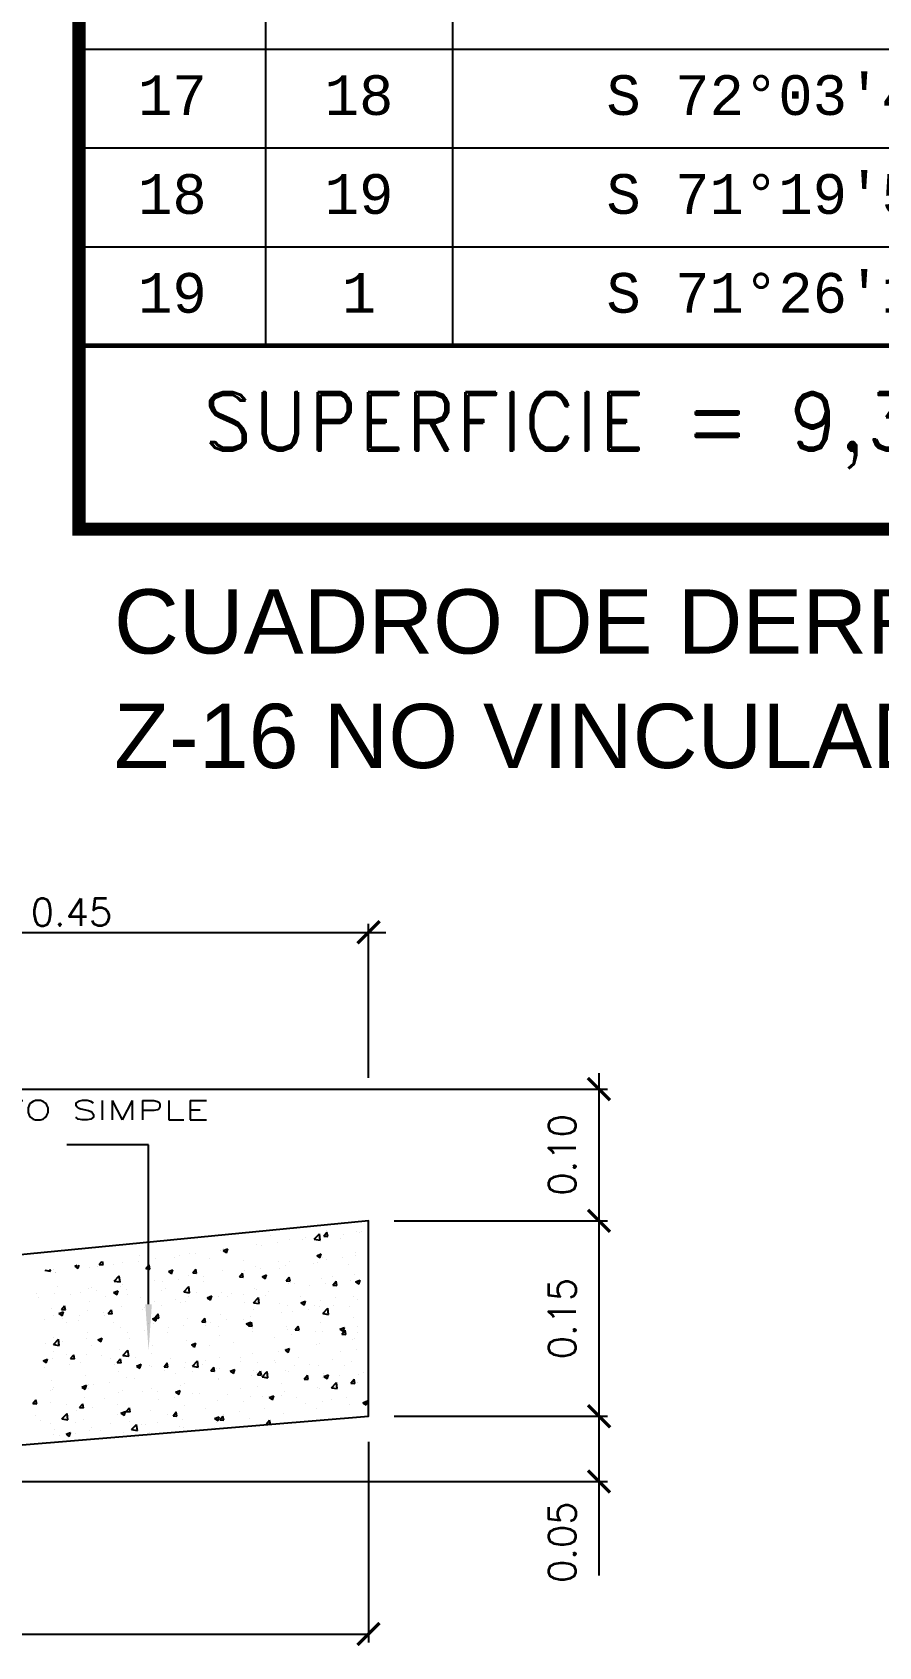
# Model space of a CAD drawing. Header units: millimetres. Extents: x 603733 to 1211550, y 1310999 to 2622648.
# Drawn here: x 604536.7 to 604566.6, y 1311078.5 to 1311135.4 of the extents above; entities that cross this region are included whole.
import ezdxf
from ezdxf.enums import TextEntityAlignment as Align

# ---------------------------------------------------------------- set-up
doc = ezdxf.new("R2010")
doc.units = ezdxf.units.MM
for name, color, linetype in [('B', 3, 'Continuous'), ('CVL_CUADCON', 1, 'Continuous'), ('CVL_CUADCON_LIN', 8, 'Continuous'), ('CVL_CUADCON_TIT', 1, 'Continuous'), ('CVL_CUADCON_TX', 2, 'Continuous'), ('Tubería A-Pluvial', 7, 'Continuous')]:
    doc.layers.add(name, color=color, linetype=linetype)
doc.styles.add('CITYBLUEPRINT', font='romans.shx', dxfattribs={"width": 1.5, "height": 2.85})
doc.styles.add('HUECA1', font='HUECA1.shx')
doc.styles.add('MONOTXT4', font='MONOTXT4.shx')
doc.styles.add('PI', font='arial.ttf', dxfattribs={"height": 0.4})
doc.styles.add('ROMANS', font='ROMANS', dxfattribs={"height": 0.2})

# ---------------------------------------------------------------- blocks, each defined once
blk = doc.blocks.new('_ArchTick')
at = {"color": 0, "linetype": 'ByBlock', "const_width": 0.15}
blk.add_lwpolyline([(-0.5, -0.5), (0.5, 0.5)], dxfattribs=at)
blk = doc.blocks.new('*X68')
at = {"color": 0}
for p, q in [((809.31, 359.37), (809.31, 359.37)), ((813.89, 359.2), (813.89, 359.2)), ((798.52, 357.11), (798.52, 357.11)), ((799.35, 357.08), (799.35, 357.08)), ((800.74, 358.48), (800.74, 358.48)), ((801.85, 357.41), (801.85, 357.41)), ((803.71, 357.86), (803.71, 357.86)), ((805.64, 357.91), (805.64, 357.91)), ((806.08, 358.25), (806.08, 358.25)), ((807.46, 357.97), (808.24, 358.79)), ((807.46, 357.97), (808.35, 357.84)), ((808.35, 357.84), (808.24, 358.78)), ((808.84, 358.56), (808.84, 358.56)), ((808.93, 358.46), (809.41, 359.03)), ((808.93, 358.46), (809.52, 358.41)), ((809.52, 358.41), (809.41, 359.03)), ((811.42, 358.02), (811.42, 358.02)), ((811.96, 358.74), (811.96, 358.74)), ((814.46, 359.07), (814.46, 359.07)), ((814.65, 359.14), (814.65, 359.14)), ((774.45, 354.07), (774.84, 354.54)), ((775.05, 354.02), (774.95, 354.56)), ((778.08, 354.37), (778.08, 354.37)), ((780.43, 354.59), (780.43, 354.59)), ((780.63, 355.41), (780.63, 355.41)), ((783.14, 355.01), (783.14, 355.01)), ((785.97, 355.19), (785.97, 355.19)), ((786.74, 355.42), (786.74, 355.42)), ((788.33, 355.76), (788.33, 355.76)), ((789.25, 355.75), (789.25, 355.75)), ((791.31, 354.96), (791.31, 354.96)), ((793.03, 356.25), (793.03, 356.25)), ((793.46, 356.47), (793.46, 356.47)), ((793.47, 356.24), (794.17, 356.51)), ((793.47, 356.24), (793.97, 355.91)), ((793.97, 355.9), (794.17, 356.51)), ((796.64, 354.74), (796.64, 354.74)), ((801.98, 354.51), (801.98, 354.51)), ((803.59, 354.53), (803.59, 354.53)), ((807.32, 354.28), (807.32, 354.28)), ((807.84, 355.44), (808.54, 355.71)), ((807.84, 355.44), (808.34, 355.1)), ((807.9, 354.42), (807.9, 354.42)), ((808.34, 355.1), (808.54, 355.71)), ((808.72, 355.23), (808.72, 355.23)), ((809.33, 354.8), (809.33, 354.8)), ((811.83, 355.13), (811.83, 355.13)), ((813.73, 355.42), (813.73, 355.42)), ((813.77, 355.87), (813.77, 355.87)), ((815.62, 355.62), (815.62, 355.62)), ((766.09, 353.2), (766.1, 353.2)), ((766.09, 353.2), (766.98, 353.06)), ((766.98, 353.06), (766.95, 353.33)), ((767.49, 353.37), (767.49, 353.37)), ((767.76, 352.92), (767.76, 352.92)), ((767.82, 352.93), (767.82, 352.93)), ((770.7, 353.82), (771.09, 353.97)), ((770.7, 353.82), (771.19, 353.48)), ((771.19, 353.48), (771.37, 354.01)), ((772.95, 353.67), (772.95, 353.67)), ((774.14, 353.76), (774.14, 353.76)), ((774.45, 354.07), (775.05, 354.02)), ((776.64, 354.09), (776.64, 354.09)), ((776.76, 351.54), (777.54, 352.35)), ((777.65, 351.4), (777.54, 352.35)), ((781.62, 353.45), (782.11, 354.02)), ((781.62, 353.45), (782.22, 353.39)), ((782.22, 353.39), (782.11, 354.02)), ((785.07, 353.02), (785.77, 353.28)), ((785.07, 353.02), (785.57, 352.68)), ((785.57, 352.68), (785.77, 353.28)), ((786.62, 351.81), (786.62, 351.81)), ((788.21, 352.43), (788.21, 352.43)), ((788.8, 352.82), (789.28, 353.39)), ((788.8, 352.82), (789.39, 352.77)), ((789.39, 352.77), (789.28, 353.39)), ((790.4, 352.31), (790.4, 352.31)), ((793.34, 353.14), (793.34, 353.14)), ((795.97, 352.19), (796.45, 352.77)), ((795.97, 352.19), (796.57, 352.14)), ((796.24, 352.41), (796.24, 352.41)), ((796.57, 352.14), (796.45, 352.77)), ((796.72, 353.14), (796.72, 353.14)), ((798.39, 353.78), (798.39, 353.78)), ((799.22, 353.47), (799.22, 353.47)), ((799.44, 352.21), (800.14, 352.48)), ((799.44, 352.21), (799.94, 351.88)), ((799.94, 351.88), (800.14, 352.48)), ((802.07, 353.41), (802.07, 353.41)), ((803.01, 353.97), (803.01, 353.97)), ((803.14, 351.56), (803.62, 352.14)), ((803.74, 351.51), (803.62, 352.14)), ((808.6, 351.9), (808.6, 351.9)), ((810.3, 352.22), (810.3, 352.22)), ((812.66, 354.06), (812.66, 354.06)), ((813.65, 352.54), (813.65, 352.54)), ((764.78, 349.64), (764.78, 349.64)), ((767.64, 349.59), (767.64, 349.59)), ((768.01, 350.75), (768.01, 350.75)), ((770.11, 349.41), (770.11, 349.41)), ((771.51, 349.82), (771.51, 349.82)), ((772.83, 350.34), (772.83, 350.34)), ((773.34, 350.53), (773.34, 350.53)), ((774.01, 350.15), (774.01, 350.15)), ((776.67, 349.79), (777.37, 350.06)), ((776.67, 349.79), (777.16, 349.45)), ((776.76, 351.54), (777.65, 351.41)), ((777.16, 349.45), (777.37, 350.06)), ((777.8, 350.65), (777.8, 350.65)), ((777.96, 351.04), (777.96, 351.04)), ((778.68, 350.3), (778.68, 350.3)), ((778.74, 349.41), (778.74, 349.41)), ((783.01, 351.68), (783.01, 351.68)), ((784.02, 350.08), (784.02, 350.08)), ((784.11, 351.48), (784.11, 351.48)), ((784.57, 350.41), (784.57, 350.41)), ((787.44, 349.89), (788.22, 350.7)), ((787.44, 349.89), (788.33, 349.75)), ((788.33, 349.75), (788.22, 350.7)), ((789.36, 349.85), (789.36, 349.85)), ((790.4, 351.41), (790.4, 351.41)), ((793.22, 349.81), (793.22, 349.81)), ((794.7, 349.63), (794.7, 349.63)), ((796.59, 349.52), (796.59, 349.52)), ((798.27, 350.45), (798.27, 350.45)), ((798.63, 350.22), (798.63, 350.22)), ((800.04, 349.4), (800.04, 349.4)), ((800.38, 350.02), (800.38, 350.02)), ((803.14, 351.56), (803.74, 351.51)), ((803.47, 351.2), (803.47, 351.2)), ((804.46, 351.22), (804.46, 351.22)), ((806.69, 350.85), (806.69, 350.85)), ((809.2, 351.18), (809.2, 351.18)), ((810.31, 350.94), (810.8, 351.51)), ((810.31, 350.94), (810.91, 350.88)), ((810.91, 350.88), (810.8, 351.51)), ((812.99, 351.68), (812.99, 351.68)), ((813.81, 351.41), (814.51, 351.68)), ((813.81, 351.41), (814.31, 351.08)), ((814.31, 351.08), (814.51, 351.68)), ((765.19, 348.99), (765.19, 348.99)), ((767.08, 347.41), (767.08, 347.41)), ((768.26, 346.56), (768.96, 346.83)), ((768.67, 347.18), (769.15, 347.75)), ((768.67, 347.18), (769.26, 347.13)), ((768.76, 346.23), (768.96, 346.83)), ((769.26, 347.13), (769.15, 347.75)), ((772.71, 347.01), (772.71, 347.01)), ((772.91, 348.41), (772.91, 348.41)), ((775.45, 349.18), (775.45, 349.18)), ((775.84, 346.55), (776.32, 347.13)), ((776.44, 346.5), (776.32, 347.13)), ((777.84, 347.72), (777.84, 347.72)), ((780.79, 348.96), (780.79, 348.96)), ((781.14, 347.21), (781.14, 347.21)), ((781.48, 347.53), (781.48, 347.53)), ((782.89, 348.36), (782.89, 348.36)), ((783.99, 347.86), (783.99, 347.86)), ((786.13, 348.73), (786.13, 348.73)), ((786.97, 348.22), (786.97, 348.22)), ((787.77, 348.36), (787.77, 348.36)), ((788.09, 349.11), (788.09, 349.11)), ((791.04, 348.99), (791.74, 349.26)), ((791.04, 348.99), (791.53, 348.65)), ((791.47, 348.51), (791.47, 348.51)), ((791.53, 348.65), (791.74, 349.26)), ((792.8, 349.22), (792.8, 349.22)), ((794.09, 349.19), (794.09, 349.19)), ((796.81, 348.28), (796.81, 348.28)), ((798.11, 348.23), (798.89, 349.04)), ((798.11, 348.23), (799, 348.09)), ((798.15, 347.12), (798.15, 347.12)), ((799, 348.09), (798.89, 349.04)), ((802.14, 348.06), (802.14, 348.06)), ((803.34, 347.87), (803.34, 347.87)), ((804.06, 346.91), (804.06, 346.91)), ((805.37, 349.17), (805.37, 349.17)), ((805.41, 348.19), (806.11, 348.46)), ((805.41, 348.19), (805.91, 347.85)), ((805.91, 347.85), (806.11, 348.46)), ((806.57, 347.24), (806.57, 347.24)), ((807.48, 347.83), (807.48, 347.83)), ((808.28, 347.72), (808.28, 347.72)), ((808.48, 348.57), (808.48, 348.57)), ((808.78, 346.58), (809.56, 347.39)), ((809.67, 346.44), (809.56, 347.39)), ((810.35, 347.74), (810.35, 347.74)), ((810.71, 348.95), (810.71, 348.95)), ((812.82, 347.61), (812.82, 347.61)), ((813.53, 349.21), (813.53, 349.21)), ((814.12, 348.72), (814.12, 348.72)), ((766.02, 345.67), (766.02, 345.67)), ((767.51, 346.26), (767.51, 346.26)), ((768.26, 346.56), (768.76, 346.23)), ((768.88, 345.87), (768.88, 345.87)), ((769.47, 345.21), (769.47, 345.21)), ((771.35, 345.44), (771.35, 345.44)), ((771.38, 346.2), (771.38, 346.2)), ((775.17, 346.7), (775.17, 346.7)), ((775.31, 346.21), (775.31, 346.21)), ((775.84, 346.55), (776.44, 346.5)), ((776.69, 345.22), (776.69, 345.22)), ((777.72, 344.39), (777.72, 344.39)), ((782.03, 344.99), (782.03, 344.99)), ((782.63, 345.76), (783.33, 346.03)), ((782.63, 345.76), (783.13, 345.43)), ((782.77, 345.03), (782.77, 345.03)), ((783.01, 345.93), (783.49, 346.5)), ((783.01, 345.93), (783.61, 345.87)), ((783.13, 345.43), (783.33, 346.03)), ((783.61, 345.87), (783.49, 346.5)), ((785.14, 344.42), (785.14, 344.42)), ((787.37, 344.77), (787.37, 344.77)), ((787.97, 345.78), (787.97, 345.78)), ((790.18, 345.3), (790.67, 345.87)), ((790.18, 345.3), (790.78, 345.25)), ((790.78, 345.24), (790.67, 345.87)), ((790.79, 344.72), (790.79, 344.72)), ((791.46, 345.25), (791.46, 345.25)), ((792.71, 344.54), (792.71, 344.54)), ((793.1, 346.48), (793.1, 346.48)), ((793.96, 345.58), (793.96, 345.58)), ((796.62, 345.72), (796.62, 345.72)), ((797.01, 344.96), (797.71, 345.23)), ((797.01, 344.96), (797.5, 344.63)), ((797.36, 344.67), (797.84, 345.24)), ((797.36, 344.67), (797.95, 344.62)), ((797.5, 344.63), (797.71, 345.23)), ((797.75, 346.08), (797.75, 346.08)), ((797.95, 344.62), (797.84, 345.24)), ((798.05, 344.32), (798.05, 344.32)), ((802.45, 346.72), (802.45, 346.72)), ((803.22, 344.54), (803.22, 344.54)), ((804.53, 344.04), (805.01, 344.62)), ((805.13, 343.99), (805.01, 344.62)), ((808.36, 345.25), (808.36, 345.25)), ((808.78, 346.58), (809.67, 346.44)), ((811.38, 344.16), (812.08, 344.43)), ((811.87, 343.83), (812.08, 344.43)), ((813.41, 345.89), (813.41, 345.89)), ((814.04, 344.62), (814.04, 344.62)), ((766.25, 341.93), (766.25, 341.93)), ((767.39, 342.93), (767.39, 342.93)), ((767.42, 341.8), (768.2, 342.61)), ((768.31, 341.66), (768.2, 342.61)), ((768.75, 342.26), (768.75, 342.26)), ((772.54, 342.76), (772.54, 342.76)), ((772.59, 343.68), (772.59, 343.68)), ((774.23, 342.54), (774.93, 342.81)), ((774.23, 342.54), (774.73, 342.2)), ((774.73, 342.2), (774.93, 342.81)), ((778.85, 343.59), (778.85, 343.59)), ((779.12, 342.71), (779.12, 342.71)), ((781.36, 343.92), (781.36, 343.92)), ((784.96, 343.71), (784.96, 343.71)), ((787.84, 342.45), (787.84, 342.45)), ((788.6, 341.74), (789.3, 342.01)), ((789.1, 341.4), (789.3, 342.01)), ((792.98, 343.15), (792.98, 343.15)), ((795.12, 342.13), (795.12, 342.13)), ((798.03, 343.79), (798.03, 343.79)), ((801.43, 342.96), (801.43, 342.96)), ((803.38, 344.09), (803.38, 344.09)), ((803.94, 343.29), (803.94, 343.29)), ((804.53, 344.04), (805.13, 343.99)), ((807.72, 343.79), (807.72, 343.79)), ((808.24, 341.92), (808.24, 341.92)), ((808.72, 343.87), (808.72, 343.87)), ((811.38, 344.16), (811.87, 343.83)), ((811.7, 343.41), (812.18, 343.99)), ((811.7, 343.41), (812.3, 343.36)), ((812.3, 343.36), (812.18, 343.99)), ((813.29, 342.56), (813.29, 342.56)), ((813.7, 342.75), (813.7, 342.75)), ((814.06, 343.64), (814.06, 343.64)), ((765.83, 339.31), (766.53, 339.58)), ((766.33, 338.98), (766.53, 339.58)), ((767.27, 339.6), (767.27, 339.6)), ((767.42, 341.8), (768.31, 341.66)), ((767.46, 340.71), (767.46, 340.71)), ((769.41, 340.33), (769.41, 340.33)), ((770.05, 339.66), (770.54, 340.23)), ((770.05, 339.66), (770.65, 339.61)), ((770.65, 339.61), (770.54, 340.23)), ((772.46, 340.35), (772.46, 340.35)), ((773.29, 341.71), (773.29, 341.71)), ((774.75, 340.11), (774.75, 340.11)), ((776.22, 339.64), (776.22, 339.64)), ((777.23, 339.03), (777.71, 339.61)), ((777.6, 341.06), (777.6, 341.06)), ((777.82, 338.98), (777.71, 339.6)), ((778.09, 340.15), (778.87, 340.96)), ((778.09, 340.15), (778.98, 340.01)), ((778.72, 339.97), (778.72, 339.97)), ((778.98, 340.01), (778.87, 340.96)), ((780.08, 339.88), (780.08, 339.88)), ((782.51, 340.47), (782.51, 340.47)), ((782.65, 341.7), (782.65, 341.7)), ((785.42, 339.66), (785.42, 339.66)), ((788.6, 341.74), (789.1, 341.4)), ((788.83, 341.3), (788.83, 341.3)), ((790.76, 339.43), (790.76, 339.43)), ((791.33, 341.63), (791.33, 341.63)), ((792.86, 339.82), (792.86, 339.82)), ((796.21, 339.75), (796.21, 339.75)), ((797.91, 340.46), (797.91, 340.46)), ((802.04, 340.75), (802.04, 340.75)), ((802.97, 340.94), (803.67, 341.21)), ((802.97, 340.94), (803.47, 340.6)), ((803.1, 341.21), (803.1, 341.21)), ((803.47, 340.6), (803.68, 341.2)), ((805.09, 339.85), (805.09, 339.85)), ((807.87, 341.75), (807.87, 341.75)), ((810.27, 339.56), (810.27, 339.56)), ((811.41, 340.68), (811.41, 340.68)), ((813.91, 341.01), (813.91, 341.01)), ((765.83, 339.31), (766.33, 338.98)), ((766.12, 338.31), (766.12, 338.31)), ((766.18, 339.22), (766.18, 339.22)), ((769.91, 338.81), (769.91, 338.81)), ((771.52, 338.99), (771.52, 338.99)), ((772.34, 337.02), (772.34, 337.02)), ((776.85, 338.77), (776.85, 338.77)), ((777.23, 339.03), (777.82, 338.98)), ((777.48, 337.73), (777.48, 337.73)), ((780.2, 338.51), (780.9, 338.78)), ((780.2, 338.51), (780.7, 338.18)), ((780.7, 338.18), (780.9, 338.78)), ((782.19, 338.54), (782.19, 338.54)), ((782.53, 338.37), (782.53, 338.37)), ((784.4, 338.4), (784.88, 338.98)), ((784.4, 338.4), (785, 338.35)), ((784.54, 337.75), (784.54, 337.75)), ((785, 338.35), (784.88, 338.98)), ((786.2, 337.36), (786.2, 337.36)), ((787.53, 338.31), (787.53, 338.31)), ((787.72, 339.12), (787.72, 339.12)), ((788.7, 337.69), (788.7, 337.69)), ((788.76, 338.49), (789.54, 339.3)), ((788.76, 338.49), (789.65, 338.35)), ((789.65, 338.35), (789.54, 339.3)), ((790.37, 338.75), (790.37, 338.75)), ((791.57, 337.78), (792.05, 338.35)), ((791.57, 337.78), (792.17, 337.72)), ((792.17, 337.72), (792.05, 338.35)), ((792.49, 338.19), (792.49, 338.19)), ((792.87, 338.09), (792.87, 338.09)), ((794.57, 337.71), (795.27, 337.98)), ((794.57, 337.71), (795.07, 337.38)), ((795.07, 337.38), (795.27, 337.98)), ((796.1, 339.21), (796.1, 339.21)), ((797.79, 337.13), (797.79, 337.13)), ((798.21, 337.86), (798.21, 337.86)), ((798.6, 337.55), (798.6, 337.55)), ((798.74, 337.15), (799.23, 337.72)), ((798.74, 337.15), (799.34, 337.1)), ((798.8, 339.02), (798.8, 339.02)), ((799.34, 337.1), (799.23, 337.72)), ((799.44, 336.84), (800.21, 337.65)), ((800.33, 336.7), (800.21, 337.65)), ((801.31, 339.35), (801.31, 339.35)), ((801.44, 338.98), (801.44, 338.98)), ((802.98, 337.88), (802.98, 337.88)), ((803.55, 337.64), (803.55, 337.64)), ((804.43, 338.56), (804.43, 338.56)), ((805.92, 336.52), (806.4, 337.1)), ((806.51, 336.47), (806.4, 337.09)), ((806.78, 338.76), (806.78, 338.76)), ((808.11, 338.59), (808.11, 338.59)), ((808.88, 337.41), (808.88, 337.41)), ((808.94, 336.91), (809.64, 337.18)), ((808.94, 336.91), (809.44, 336.58)), ((809.44, 336.57), (809.64, 337.18)), ((811.28, 337.07), (811.28, 337.07)), ((812.11, 338.53), (812.11, 338.53)), ((813.17, 339.23), (813.17, 339.23)), ((814.22, 337.19), (814.22, 337.19)), ((815.07, 337.56), (815.07, 337.56)), ((767.05, 334.75), (767.05, 334.75)), ((767.15, 336.27), (767.15, 336.27)), ((767.27, 334.87), (767.27, 334.87)), ((767.42, 335.25), (767.42, 335.25)), ((771.8, 335.29), (772.5, 335.56)), ((771.8, 335.29), (772.3, 334.95)), ((772.3, 334.95), (772.5, 335.56)), ((772.76, 335.03), (772.76, 335.03)), ((772.88, 335.75), (772.88, 335.75)), ((773.59, 335.7), (773.59, 335.7)), ((776.09, 336.03), (776.09, 336.03)), ((778.09, 334.8), (778.09, 334.8)), ((778.71, 336.75), (778.71, 336.75)), ((779.88, 336.53), (779.88, 336.53)), ((781.11, 334.55), (781.11, 334.55)), ((782.41, 335.04), (782.41, 335.04)), ((783.43, 334.58), (783.43, 334.58)), ((786.17, 334.49), (786.87, 334.75)), ((786.17, 334.49), (786.67, 334.15)), ((786.67, 334.15), (786.87, 334.75)), ((786.94, 335.55), (786.94, 335.55)), ((787.6, 335.79), (787.6, 335.79)), ((792.73, 336.49), (792.73, 336.49)), ((792.77, 336.55), (792.77, 336.55)), ((796.17, 335.08), (796.17, 335.08)), ((798.68, 335.41), (798.68, 335.41)), ((799.44, 336.84), (800.32, 336.7)), ((802.46, 335.9), (802.46, 335.9)), ((802.86, 334.55), (802.86, 334.55)), ((805.92, 336.52), (806.51, 336.47)), ((807.99, 335.26), (807.99, 335.26)), ((808.25, 335.06), (808.25, 335.06)), ((808.78, 336.74), (808.78, 336.74)), ((810.11, 335.18), (810.89, 335.99)), ((810.11, 335.18), (811, 335.04)), ((811, 335.04), (810.89, 335.99)), ((813.04, 335.9), (813.04, 335.9)), ((813.09, 335.89), (813.57, 336.47)), ((813.09, 335.89), (813.69, 335.84)), ((813.69, 335.84), (813.57, 336.47)), ((814.09, 336.06), (814.09, 336.06)), ((764.27, 332.76), (764.75, 333.34)), ((764.27, 332.76), (764.87, 332.71)), ((764.87, 332.71), (764.75, 333.34)), ((767.03, 332.95), (767.03, 332.95)), ((769.44, 332.55), (769.44, 332.55)), ((771.44, 332.14), (771.92, 332.71)), ((771.44, 332.14), (772.04, 332.08)), ((772.04, 332.08), (771.92, 332.71)), ((772.22, 333.7), (772.22, 333.7)), ((773.46, 332.09), (773.46, 332.09)), ((775.28, 333.55), (775.28, 333.55)), ((777.25, 332.58), (777.25, 332.58)), ((777.36, 334.4), (777.36, 334.4)), ((778.61, 331.51), (779.1, 332.08)), ((779.21, 331.46), (779.1, 332.08)), ((783.57, 333.42), (783.57, 333.42)), ((786.07, 333.75), (786.07, 333.75)), ((787.48, 332.46), (787.48, 332.46)), ((788.77, 334.35), (788.77, 334.35)), ((789.86, 334.24), (789.86, 334.24)), ((790.76, 332.05), (790.76, 332.05)), ((792.61, 333.16), (792.61, 333.16)), ((794.11, 334.12), (794.11, 334.12)), ((796.59, 333.05), (796.59, 333.05)), ((797.66, 333.8), (797.66, 333.8)), ((799.45, 333.9), (799.45, 333.9)), ((799.83, 331.96), (799.83, 331.96)), ((800.54, 333.69), (801.24, 333.95)), ((800.54, 333.69), (801.04, 333.35)), ((801.04, 333.35), (801.24, 333.95)), ((802.42, 334.06), (802.42, 334.06)), ((804.79, 333.67), (804.79, 333.67)), ((806.15, 332.79), (806.15, 332.79)), ((807.87, 331.93), (807.87, 331.93)), ((808.65, 333.12), (808.65, 333.12)), ((810.12, 333.45), (810.12, 333.45)), ((812.44, 333.62), (812.44, 333.62)), ((812.92, 332.57), (812.92, 332.57)), ((814.91, 332.88), (815.61, 333.15)), ((814.91, 332.88), (815.41, 332.55)), ((815.41, 332.55), (815.61, 333.15)), ((815.46, 333.22), (815.46, 333.22)), ((764.64, 330.93), (764.64, 330.93)), ((765.47, 330.14), (765.47, 330.14)), ((766.91, 329.62), (766.91, 329.62)), ((768.74, 330.41), (769.52, 331.22)), ((768.74, 330.41), (769.63, 330.27)), ((769.63, 330.27), (769.52, 331.22)), ((770.81, 329.92), (770.81, 329.92)), ((770.96, 331.76), (770.96, 331.76)), ((772.1, 330.37), (772.1, 330.37)), ((776.15, 329.69), (776.15, 329.69)), ((777.23, 331.07), (777.23, 331.07)), ((777.77, 331.26), (778.47, 331.53)), ((777.77, 331.26), (778.27, 330.93)), ((778.27, 330.92), (778.47, 331.53)), ((778.61, 331.51), (779.21, 331.46)), ((779.09, 330.05), (779.09, 330.05)), ((779.42, 328.75), (780.2, 329.56)), ((780.31, 328.61), (780.2, 329.56)), ((780.94, 329.47), (780.94, 329.47)), ((781.49, 329.47), (781.49, 329.47)), ((782.28, 331.71), (782.28, 331.71)), ((783.44, 329.8), (783.44, 329.8)), ((784.93, 331.05), (784.93, 331.05)), ((785.79, 330.88), (786.27, 331.46)), ((785.79, 330.88), (786.38, 330.83)), ((786.38, 330.83), (786.27, 331.46)), ((787.23, 330.3), (787.23, 330.3)), ((792.14, 330.46), (792.84, 330.73)), ((792.14, 330.46), (792.64, 330.12)), ((792.49, 329.84), (792.49, 329.84)), ((792.64, 330.12), (792.84, 330.73)), ((792.96, 330.25), (793.44, 330.83)), ((792.96, 330.25), (793.56, 330.2)), ((793.56, 330.2), (793.44, 330.83)), ((793.54, 331.13), (793.54, 331.13)), ((796.04, 331.46), (796.04, 331.46)), ((797.54, 330.48), (797.54, 330.48)), ((800.13, 329.63), (800.61, 330.2)), ((800.13, 329.63), (800.73, 329.57)), ((800.73, 329.57), (800.61, 330.2)), ((802.74, 331.23), (802.74, 331.23)), ((767.43, 328.05), (767.43, 328.05)), ((767.58, 328.8), (767.58, 328.8)), ((768.33, 327.81), (768.33, 327.81)), ((769.37, 328.04), (770.07, 328.3)), ((769.37, 328.04), (769.86, 327.7)), ((769.86, 327.7), (770.07, 328.3)), ((770.83, 328.14), (770.83, 328.14)), ((772.92, 328.57), (772.92, 328.57)), ((773.26, 329.05), (773.26, 329.05)), ((774.62, 328.64), (774.62, 328.64)), ((777.11, 327.74), (777.11, 327.74)), ((778.26, 328.35), (778.26, 328.35)), ((779.42, 328.75), (780.31, 328.61)), ((782.16, 328.38), (782.16, 328.38)), ((786.82, 329.24), (786.82, 329.24)), ((787.36, 329.13), (787.36, 329.13)), ((792.16, 329.01), (792.16, 329.01))]:
    blk.add_line(p, q, dxfattribs=at)

msp = doc.modelspace()

# ---------------------------------------------------------------- linework, layer by layer
at = {"color": 1}
for p, q in [((604540.821, 1311096.179), (604537.933, 1311096.179)), ((604540.821, 1311090.556), (604540.821, 1311096.179))]:
    msp.add_line(p, q, dxfattribs=at)
msp.add_solid([(604540.936, 1311090.556), (604540.706, 1311090.556), (604540.821, 1311088.92)], dxfattribs=at)
at = {"layer": 'B', "color": 18, "true_color": 0x000000}
msp.add_lwpolyline([(604520.716, 1311098.112), (604520.716, 1311084.304), (604548.585, 1311086.603), (604548.585, 1311093.501), (604527.614, 1311091.451), (604527.614, 1311098.112)], close=True, dxfattribs=at)
at = {"layer": 'CVL_CUADCON', "color": 1, "linetype": 'Continuous', "const_width": 0.465, "flags": 128}
msp.add_lwpolyline([(604538.368, 1311206.939), (604635.098, 1311206.939), (604635.098, 1311117.898), (604538.368, 1311117.898)], close=True, dxfattribs=at)
at = {"layer": 'CVL_CUADCON', "color": 1, "linetype": 'Continuous', "const_width": 0.174, "flags": 128}
msp.add_lwpolyline([(604538.368, 1311124.372), (604635.098, 1311124.372)], dxfattribs=at)
at = {"layer": 'CVL_CUADCON_LIN', "color": 8, "linetype": 'Continuous'}
for p, q in [((604551.543, 1311201.416), (604551.543, 1311124.372)), ((604544.95, 1311197.662), (604544.95, 1311124.372)), ((604538.368, 1311134.838), (604635.098, 1311134.838)), ((604538.368, 1311131.349), (604635.098, 1311131.349)), ((604538.368, 1311127.861), (604635.098, 1311127.861)), ((604538.368, 1311124.372), (604631.37, 1311124.372))]:
    msp.add_line(p, q, dxfattribs=at)
at = {"layer": 'Tubería A-Pluvial', "color": 1}
for p, q in [((604527.614, 1311103.676), (604549.191, 1311103.676)), ((604548.585, 1311098.547), (604548.585, 1311103.976)), ((604556.714, 1311098.708), (604556.714, 1311093.501)), ((604528.513, 1311098.147), (604557.013, 1311098.147)), ((604549.483, 1311093.501), (604557.013, 1311093.501)), ((604549.483, 1311093.501), (604557.013, 1311093.501)), ((604556.714, 1311093.501), (604556.714, 1311086.603)), ((604549.483, 1311086.603), (604557.013, 1311086.603)), ((604549.483, 1311086.603), (604557.013, 1311086.603)), ((604556.714, 1311086.603), (604556.714, 1311080.989)), ((604548.585, 1311085.705), (604548.585, 1311078.622)), ((604521.598, 1311084.304), (604557.013, 1311084.304)), ((604520.699, 1311078.922), (604548.585, 1311078.922))]:
    msp.add_line(p, q, dxfattribs=at)

# ---------------------------------------------------------------- block references
at = {"layer": 'B', "color": 252, "true_color": 0x939598, "xscale": 0.2299249393213557, "yscale": 0.2299249393213557, "zscale": 0.2299249393213557}
msp.add_blockref('*X68', (604361.012, 1311010.544), dxfattribs=at)
at = {"layer": 'Tubería A-Pluvial', "color": 1, "xscale": 0.7785818051091311, "yscale": 0.7785818051091311, "zscale": 0.7785818051091311}
for p in [(604548.585, 1311103.676), (604548.585, 1311078.922)]:
    msp.add_blockref('_ArchTick', p, dxfattribs=at)
for p, rotation in [((604556.714, 1311098.147), 90), ((604556.714, 1311093.501), 90), ((604556.714, 1311093.501), 270), ((604556.714, 1311086.603), 90), ((604556.714, 1311086.603), 270), ((604556.714, 1311084.304), 270)]:
    msp.add_blockref('_ArchTick', p, dxfattribs=dict(at, rotation=rotation))

# ---------------------------------------------------------------- texts
at = {"style": 'PI'}
for s, p in [('CUADRO DE DERROTERO CON COORDENADAS UTM, WGS84,', (604539.602, 1311113.511)), ('Z-16 NO VINCULADA  A LA RED NACIONAL DE GEODESIA', (604539.602, 1311109.471))]:
    msp.add_text(s, height=2.26725, dxfattribs=at).set_placement(p)
at = {"style": 'CITYBLUEPRINT', "width": 1.5}
msp.add_text('CONCRETO SIMPLE', height=0.68977, dxfattribs=at).set_placement((604530.137, 1311097.057))
at = {"layer": 'CVL_CUADCON_TIT', "color": 1, "style": 'HUECA1'}
msp.add_text('SUPERFICIE = 9,321.84 m2 = 13,222.10 vr2 = 1.3222 Mz', height=2.06113, dxfattribs=at).set_placement((604584.869, 1311121.387), align=Align.MIDDLE)
at = {"layer": 'CVL_CUADCON_TX', "color": 2, "style": 'MONOTXT4'}
for s, height, p in [('17', 1.4016, (604541.659, 1311132.512)), ('18', 1.4016, (604548.246, 1311132.512)), ('18', 1.4016, (604541.659, 1311129.023)), ('19', 1.4016, (604548.246, 1311129.023)), ('19', 1.4016, (604541.659, 1311125.535)), ('1', 1.402, (604548.246, 1311125.535))]:
    msp.add_text(s, height=height, dxfattribs=at).set_placement(p, align=Align.CENTER)
for s, p in [('S 72%%D03\'42" W', (604556.975, 1311132.512)), ('S 71%%D19\'51" W', (604556.975, 1311129.023)), ('S 71%%D26\'19" W', (604556.975, 1311125.535))]:
    msp.add_text(s, height=1.40157, dxfattribs=at).set_placement(p)
at = {"layer": 'Tubería A-Pluvial', "insert": (604538.1, 1311104.39), "char_height": 0.9583, "attachment_point": 5, "style": 'ROMANS'}
msp.add_mtext('\\A1;0.45', dxfattribs=at)
at = {"layer": 'Tubería A-Pluvial', "char_height": 0.9583, "attachment_point": 5, "rotation": 90, "style": 'ROMANS'}
for s, insert in [('\\A1;0.10', (604555.417, 1311095.824)), ('\\A1;0.15', (604555.417, 1311090.052)), ('\\A1;0.05', (604555.417, 1311082.161))]:
    msp.add_mtext(s, dxfattribs=dict(at, insert=insert))

doc.saveas('drawing.dxf')
